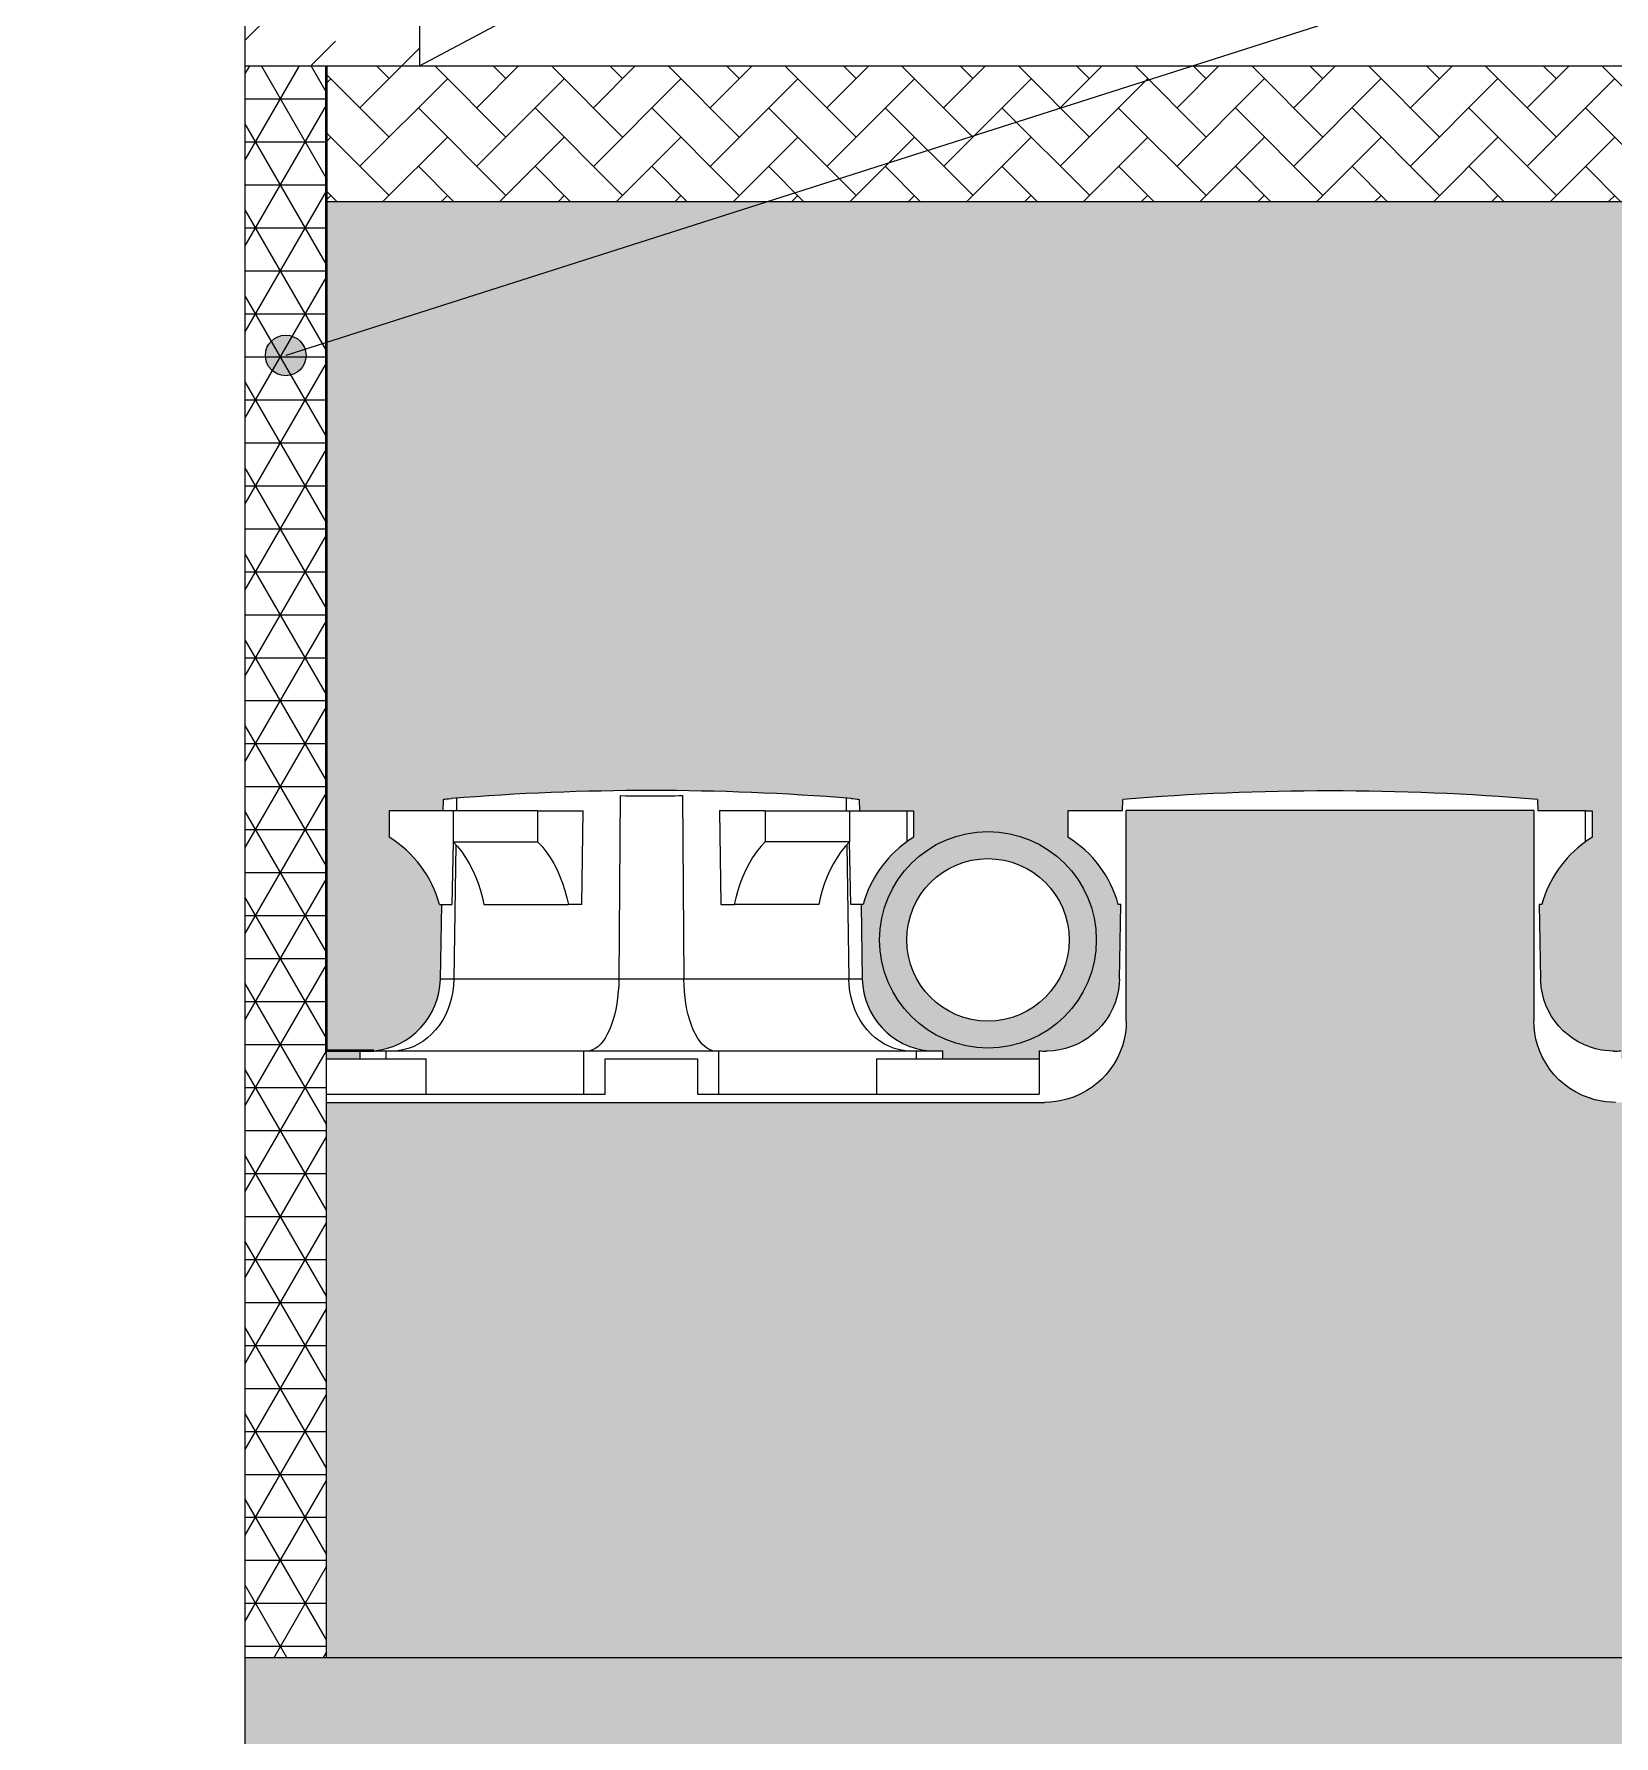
# Model space of a CAD drawing. Header units: millimetres. Extents: x 441156 to 441876, y 4514765 to 4515211.
# Drawn here: x 441490.403 to 441491.393, y 4515040.401 to 4515041.468 of the extents above; entities that cross this region are included whole.
import ezdxf

# ---------------------------------------------------------------- set-up
doc = ezdxf.new("R2010")
doc.units = ezdxf.units.MM
for name, color, linetype in [('Cassette', 7, 'Continuous'), ('Cornice', 7, 'Continuous'), ('Cornice_Testi', 7, 'Continuous')]:
    doc.layers.add(name, color=color, linetype=linetype)
doc.layers.add('Cornice_Tratteggi', color=7, linetype='Continuous', lineweight=5)

msp = doc.modelspace()

# ---------------------------------------------------------------- hatches: boundary and pattern name
at = {"layer": 'Cornice_Testi', "linetype": 'Continuous', "lineweight": 5}
h = msp.add_hatch(color=254, dxfattribs=at)
edge = h.paths.add_edge_path()
edge.add_arc((441490.5609679, 4515041.26620977), 0.01272062, 0, 360)
at = {"layer": 'Cornice_Tratteggi'}
h = msp.add_hatch(dxfattribs=at)
h.set_pattern_fill('ANSI33', color=254, scale=0.012721)
h.set_pattern_definition([(45, (441480.81073, 4515046.24649), (-0.0571172, 0.0571172), []), (45, (441480.86785, 4515046.24649), (-0.0571172, 0.0571172), [0.04038797, -0.020194])])
h.paths.add_polyline_path([(441490.64487934, 4515042.19719025, 0.3351749916), (441490.5356159, 4515042.29555602), (441490.5356159, 4515041.44751458), (441490.64487934, 4515041.44751458)])
h = msp.add_hatch(dxfattribs=at)
h.set_pattern_fill('NET3', color=254, scale=0.00848, style=0)
h.set_pattern_definition([(0, (441480.81073, 4515046.246494), (0, 0.026925316), []), (60, (441480.81073, 4515046.246494), (-0.02331801, 0.01346266), []), (120, (441480.81073, 4515046.246494), (-0.02331801, -0.01346266), [])])
h.paths.add_polyline_path([(441490.58649839, 4515041.44751458), (441490.5356159, 4515041.44751458), (441490.5356159, 4515040.450583), (441490.58649839, 4515040.450583)])
h = msp.add_hatch(dxfattribs=at)
h.set_pattern_fill('AR-HBONE', color=254, scale=0.000254412)
h.set_pattern_definition([(45, (441480.81073, 4515046.246494), (4e-18, 0.03655502), [0.0775449, -0.0258483]), (135, (441480.829009, 4515046.26477), (4e-18, 0.03655502), [0.0775449, -0.0258483])])
h.paths.add_polyline_path([(441493.59674531, 4515041.44751458), (441490.58649839, 4515041.44751458), (441490.58649839, 4515041.36271044), (441493.5929639, 4515041.36271044, 0.0108816539)])
h = msp.add_hatch(dxfattribs=at)
h.set_pattern_fill('AR-CONC', color=254, scale=0.000424021)
h.set_pattern_definition([(50, (441480.81073, 4515046.246494), (0.07725007, -0.0067585), [0.0080776, -0.08885354]), (355, (441480.81073, 4515046.24649), (-0.01494394, 0.08101206), [0.00646208, -0.0710831]), (100.45144, (441480.81717, 4515046.24593), (0.06230613, 0.07425356), [0.0068649, -0.07551395]), (46.1842, (441480.81073, 4515046.26803), (0.1149431, -0.0178268), [0.0121164, -0.1332803]), (96.6356, (441480.82031, 4515046.26655), (0.1006643, 0.1049138), [0.0102974, -0.113271]), (351.1842, (441480.81073, 4515046.26803), (0.1006643, 0.1049138), [0.0096931, -0.1066241]), (21, (441480.8215, 4515046.26265), (0.06428764, -0.04336256), [0.0080776, -0.08885354]), (326, (441480.8215, 4515046.26265), (0.02620534, 0.0780995), [0.00646208, -0.07108283]), (71.45144, (441480.82686, 4515046.259035), (0.090493, 0.03473695), [0.0068649, -0.07551382]), (37.5, (441480.81073, 4515046.246494), (0.00130963, 0.03585309), [0, -0.07022122, 0, -0.07215985, 0, -0.07135209]), (7.5, (441480.81073, 4515046.246494), (0.02833292, 0.04247864), [0, -0.04114188, 0, -0.0686057, 0, -0.02719457]), (327.5, (441480.786714, 4515046.246494), (0.05749322, -0.002429106), [0, -0.02692532, 0, -0.08400699, 0, -0.11147081]), (317.5, (441480.775944, 4515046.246494), (0.06280984, 0.01078136), [0, -0.03500291, 0, -0.05578925, 0, -0.07916043])])
h.paths.add_polyline_path([(441493.5929639, 4515041.36271044), (441490.58649839, 4515041.36271044), (441490.58649839, 4515040.82548919), (441490.60770579, 4515040.82548919), (441490.60770579, 4515040.83059092), (441490.61620867, 4515040.83059092, 0.3822990206), (441490.65786576, 4515040.87550785), (441490.6586812, 4515040.92222471), (441490.65732283, 4515040.92222471, 0.1908905915), (441490.62580556, 4515040.96436092), (441490.625806, 4515040.98089559), (441490.65970529, 4515040.9808947), (441490.65982999, 4515040.98803848), (441490.6598314, 4515040.98811933), (441490.66240797, 4515040.98841111, -0.0411189367), (441490.91804417, 4515040.98837507), (441490.92018353, 4515040.98810421), (441490.92030937, 4515040.9808947), (441490.94995722, 4515040.98089548), (441490.95420867, 4515040.98089559), (441490.9542091, 4515040.96436092, 0.0178793578), (441490.94995773, 4515040.96153222, 0.1724227793), (441490.92269182, 4515040.92222471), (441490.92133346, 4515040.92222471), (441490.92214891, 4515040.87550785, 0.3822990206), (441490.963806, 4515040.83059092), (441490.97230887, 4515040.83059092), (441490.97230887, 4515040.82548919), (441491.03298599, 4515040.82548919), (441491.03298599, 4515040.83059092, 0.0274037388), (441491.03802477, 4515040.83040031), (441491.04194575, 4515040.8306344), (441491.04575029, 4515040.83118618), (441491.04946999, 4515040.83204614), (441491.05323366, 4515040.83325814), (441491.05685349, 4515040.83477594), (441491.06025879, 4515040.83655441), (441491.06348242, 4515040.83859516), (441491.06663356, 4515040.84098414), (441491.06954767, 4515040.84361424), (441491.07217268, 4515040.84641944), (441491.07453899, 4515040.8494123), (441491.07590031, 4515040.85139633), (441491.07715264, 4515040.8534432), (441491.07828751, 4515040.85553531), (441491.0793098, 4515040.85767761), (441491.08075276, 4515040.86132675), (441491.08187112, 4515040.8650583), (441491.08265454, 4515040.86878972), (441491.08312225, 4515040.87254721), (441491.08327033, 4515040.87550785), (441491.0840897, 4515040.92222471), (441491.08246653, 4515040.92222471, 0.1908905915), (441491.05094926, 4515040.96436092), (441491.05094969, 4515040.98089559), (441491.0851189, 4515040.9808947), (441491.08524309, 4515040.9879735, -0.0418001758), (441491.34505897, 4515040.9879735), (441491.34518316, 4515040.9808947), (441491.37510092, 4515040.98089548), (441491.37935237, 4515040.98089559), (441491.3793528, 4515040.96436092, 0.0178793578), (441491.37510142, 4515040.96153222, 0.1724227793), (441491.34783552, 4515040.92222471), (441491.34621236, 4515040.92222471), (441491.34703173, 4515040.87550785), (441491.34707289, 4515040.87421103), (441491.3474239, 4515040.87028182), (441491.34810601, 4515040.86642592), (441491.34909027, 4515040.86272274), (441491.35037067, 4515040.85913946), (441491.35201203, 4515040.85554025), (441491.35394182, 4515040.85212048), (441491.35610627, 4515040.84894536), (441491.35851061, 4515040.84598196), (441491.36125368, 4515040.84313078), (441491.36420873, 4515040.84054365), (441491.36730391, 4515040.83826427), (441491.3705551, 4515040.83626366), (441491.37408736, 4515040.83448144), (441491.37773217, 4515040.83301826), (441491.38140733, 4515040.83189177), (441491.38513744, 4515040.83108003), (441491.38754463, 4515040.830725), (441491.38995923, 4515040.83049814, 0.0400175998), (441491.39731607, 4515040.83059092), (441491.39731607, 4515040.82548919), (441491.45799319, 4515040.82548919), (441491.45799319, 4515040.83059092), (441491.46649606, 4515040.83059092, 0.3822990206), (441491.50815315, 4515040.87550785), (441491.5089686, 4515040.92222471), (441491.50761023, 4515040.92222471, 0.1908905915), (441491.47609296, 4515040.96436092), (441491.47609339, 4515040.98089559), (441491.50999269, 4515040.9808947), (441491.51011738, 4515040.98803848), (441491.51011879, 4515040.98811933), (441491.51269537, 4515040.98841111, -0.0411189367), (441491.76833157, 4515040.98837507), (441491.77047093, 4515040.98810421), (441491.77059677, 4515040.9808947), (441491.80024461, 4515040.98089548), (441491.80449606, 4515040.98089559), (441491.8044965, 4515040.96436092, 0.0178793412), (441491.80024513, 4515040.96153223, 0.1724227965), (441491.77297922, 4515040.92222471), (441491.77162086, 4515040.92222471), (441491.7724363, 4515040.87550785, 0.3822990206), (441491.81409339, 4515040.83059092), (441491.82259627, 4515040.83059092), (441491.82259627, 4515040.82548919), (441491.88327338, 4515040.82548919), (441491.88327338, 4515040.83059092, 0.0274037388), (441491.88831216, 4515040.83040031), (441491.89223315, 4515040.8306344), (441491.89603769, 4515040.83118618), (441491.89975739, 4515040.83204614), (441491.90352105, 4515040.83325814), (441491.90714089, 4515040.83477594), (441491.91054619, 4515040.83655441), (441491.91376982, 4515040.83859516), (441491.91692096, 4515040.84098414), (441491.91983507, 4515040.84361424), (441491.92246008, 4515040.84641944), (441491.92482638, 4515040.8494123), (441491.9261877, 4515040.85139633), (441491.92744004, 4515040.8534432), (441491.92857491, 4515040.85553531), (441491.9295972, 4515040.85767761), (441491.93104015, 4515040.86132675), (441491.93215851, 4515040.8650583), (441491.93294194, 4515040.86878972), (441491.93340965, 4515040.87254721), (441491.93355773, 4515040.87550785), (441491.9343771, 4515040.92222471), (441491.93275393, 4515040.92222471, 0.1908905915), (441491.90123666, 4515040.96436092), (441491.90123709, 4515040.98089559), (441491.93540629, 4515040.9808947), (441491.93553048, 4515040.9879735, -0.0418001758), (441492.19534637, 4515040.9879735), (441492.19547056, 4515040.9808947), (441492.22538831, 4515040.98089548), (441492.22963976, 4515040.98089559), (441492.22964019, 4515040.96436092, 0.0178793578), (441492.22538882, 4515040.96153222, 0.1724227793), (441492.19812291, 4515040.92222471), (441492.19649975, 4515040.92222471), (441492.19731912, 4515040.87550785), (441492.19736029, 4515040.87421103), (441492.1977113, 4515040.87028182), (441492.1983934, 4515040.86642592), (441492.19937766, 4515040.86272274), (441492.20065807, 4515040.85913946), (441492.20229943, 4515040.85554025), (441492.20422922, 4515040.85212048), (441492.20639367, 4515040.84894536), (441492.208798, 4515040.84598196), (441492.21154107, 4515040.84313078), (441492.21449613, 4515040.84054365), (441492.21759131, 4515040.83826427), (441492.2208425, 4515040.83626366), (441492.22437475, 4515040.83448144), (441492.22801956, 4515040.83301826), (441492.23169472, 4515040.83189177), (441492.23542484, 4515040.83108003), (441492.23783202, 4515040.830725), (441492.24024662, 4515040.83049814, 0.0400175998), (441492.24760347, 4515040.83059092), (441492.24760347, 4515040.82548919), (441492.30828059, 4515040.82548919), (441492.30828059, 4515040.83059092), (441492.31678346, 4515040.83059092, 0.3822990206), (441492.35844055, 4515040.87550785), (441492.35925599, 4515040.92222471), (441492.35789762, 4515040.92222471, 0.1908905915), (441492.32638036, 4515040.96436092), (441492.32638079, 4515040.98089559), (441492.36028008, 4515040.9808947), (441492.36040478, 4515040.98803848), (441492.36040619, 4515040.98811933), (441492.36298277, 4515040.98841111, -0.0411189367), (441492.61861897, 4515040.98837507), (441492.62075832, 4515040.98810421), (441492.62088417, 4515040.9808947), (441492.65053201, 4515040.98089548), (441492.65478346, 4515040.98089559), (441492.65478389, 4515040.96436092, 0.0178793412), (441492.65053252, 4515040.96153223, 0.1724227965), (441492.62326661, 4515040.92222471), (441492.62190825, 4515040.92222471), (441492.6227237, 4515040.87550785, 0.3822990206), (441492.66438079, 4515040.83059092), (441492.67288366, 4515040.83059092), (441492.67288366, 4515040.82548919), (441492.73356078, 4515040.82548919), (441492.73356078, 4515040.83059092, 0.0274037388), (441492.73859956, 4515040.83040031), (441492.74252054, 4515040.8306344), (441492.74632508, 4515040.83118618), (441492.75004479, 4515040.83204614), (441492.75380845, 4515040.83325814), (441492.75742829, 4515040.83477594), (441492.76083358, 4515040.83655441), (441492.76405721, 4515040.83859516), (441492.76720836, 4515040.84098414), (441492.77012246, 4515040.84361424), (441492.77274747, 4515040.84641944), (441492.77511378, 4515040.8494123), (441492.7764751, 4515040.85139633), (441492.77772743, 4515040.8534432), (441492.7788623, 4515040.85553531), (441492.7798846, 4515040.85767761), (441492.78132755, 4515040.86132675), (441492.78244591, 4515040.8650583), (441492.78322933, 4515040.86878972), (441492.78369705, 4515040.87254721), (441492.78384512, 4515040.87550785), (441492.7846645, 4515040.92222471), (441492.78304132, 4515040.92222471, 0.1908905915), (441492.75152405, 4515040.96436092), (441492.75152449, 4515040.98089559), (441492.78569369, 4515040.9808947), (441492.78581788, 4515040.9879735, -0.0418001758), (441493.04563377, 4515040.9879735), (441493.04575796, 4515040.9808947), (441493.07567571, 4515040.98089548), (441493.07992716, 4515040.98089559), (441493.07992759, 4515040.96436092, 0.0178793578), (441493.07567622, 4515040.96153222, 0.1724227793), (441493.04841031, 4515040.92222471), (441493.04678715, 4515040.92222471), (441493.04760652, 4515040.87550785), (441493.04764769, 4515040.87421103), (441493.04799869, 4515040.87028182), (441493.0486808, 4515040.86642592), (441493.04966506, 4515040.86272274), (441493.05094547, 4515040.85913946), (441493.05258682, 4515040.85554025), (441493.05451662, 4515040.85212048), (441493.05668106, 4515040.84894536), (441493.0590854, 4515040.84598196), (441493.06182847, 4515040.84313078), (441493.06478353, 4515040.84054365), (441493.0678787, 4515040.83826427), (441493.07112989, 4515040.83626366), (441493.07466215, 4515040.83448144), (441493.07830696, 4515040.83301826), (441493.08198212, 4515040.83189177), (441493.08571223, 4515040.83108003), (441493.08811942, 4515040.830725), (441493.09053402, 4515040.83049814, 0.0400175998), (441493.09789087, 4515040.83059092), (441493.09789087, 4515040.82548919), (441493.15856798, 4515040.82548919), (441493.15856798, 4515040.83059092), (441493.16707086, 4515040.83059092, 0.3822990206), (441493.20872794, 4515040.87550785), (441493.20954339, 4515040.92222471), (441493.20818502, 4515040.92222471, 0.1908905915), (441493.17666775, 4515040.96436092), (441493.17666818, 4515040.98089559), (441493.21056748, 4515040.9808947), (441493.21069217, 4515040.98803848), (441493.21069359, 4515040.98811933), (441493.21327016, 4515040.98841111, -0.0411189367), (441493.46890636, 4515040.98837507), (441493.47104572, 4515040.98810421), (441493.47117156, 4515040.9808947), (441493.50081941, 4515040.98089548), (441493.50507086, 4515040.98089559), (441493.50507129, 4515040.96436092, 0.0178793412), (441493.50081992, 4515040.96153223, 0.1724227965), (441493.47355401, 4515040.92222471), (441493.47219565, 4515040.92222471), (441493.4730111, 4515040.87550785, 0.1941746457), (441493.48642672, 4515040.84386776, 0.0682046844)])
h.paths.add_polyline_path([(441492.76926275, 4515040.90007928, -1), (441492.63357612, 4515040.90007928, -1)], flags=16)
h.paths.add_polyline_path([(441492.75230192, 4515040.90007928, -1), (441492.65053694, 4515040.90007928, -1)], flags=0)
h.paths.add_polyline_path([(441491.91897535, 4515040.90007928, -1), (441491.78328872, 4515040.90007928, -1)], flags=16)
h.paths.add_polyline_path([(441491.90201452, 4515040.90007928, -1), (441491.80024955, 4515040.90007928, -1)], flags=0)
h.paths.add_polyline_path([(441491.06868795, 4515040.90007928, -1), (441490.93300132, 4515040.90007928, -1)], flags=16)
h.paths.add_polyline_path([(441491.05172713, 4515040.90007928, -1), (441490.94996215, 4515040.90007928, -1)], flags=0)
h = msp.add_hatch(dxfattribs=at)
h.set_pattern_fill('GHIAIA2', color=254, scale=0.2, pattern_type=2)
h.set_pattern_definition([(0, (439121.96322, 4515107.92499), (0.2, 0.2), [0.06, -0.07, 0.01, -0.06]), (0, (439122.04322, 4515107.96499), (0.2, 0.2), [0.01, -0.05, 0.04, -0.1]), (0, (439122.07322, 4515107.97499), (0.2, 0.2), [0.01, -0.19]), (0, (439121.98322, 4515107.98499), (0.2, 0.2), [0.04, -0.16]), (0, (439121.96322, 4515108.00499), (0.2, 0.2), [0.02, -0.18]), (0, (439122.10322, 4515108.02499), (0.2, 0.2), [0.02, -0.01, 0.01, -0.16]), (0, (439122.02322, 4515108.03499), (0.2, 0.2), [0.03, -0.17]), (0, (439121.97322, 4515108.05499), (0.2, 0.2), [0.02, -0.18]), (0, (439122.05322, 4515108.07499), (0.2, 0.2), [0.01, -0.06, 0.03, -0.1]), (0, (439122.01322, 4515108.08499), (0.2, 0.2), [0.02, -0.18]), (0, (439122.08322, 4515108.09499), (0.2, 0.2), [0.02, -0.18]), (0, (439122.04322, 4515108.10499), (0.2, 0.2), [0.02, -0.18]), (0, (439122.12322, 4515108.11499), (0.2, 0.2), [0.02, -0.18]), (90, (439121.95322, 4515107.92499), (-0.2, 0.2), [0.04, -0.01, 0.02, -0.08, 0.04, -0.01]), (90, (439121.96322, 4515108.05499), (-0.2, 0.2), [0.01, -0.19]), (90, (439121.99322, 4515107.99499), (-0.2, 0.2), [0.02, -0.04, 0.01, -0.13]), (90, (439122.00322, 4515108.02499), (-0.2, 0.2), [0.02, -0.04, 0.03, -0.11]), (90, (439122.03322, 4515107.97499), (-0.2, 0.2), [0.01, -0.1, 0.02, -0.01, 0.02, -0.04]), (90, (439122.04322, 4515107.95499), (-0.2, 0.2), [0.01, -0.19]), (90, (439122.06322, 4515108.01499), (-0.2, 0.2), [0.01, -0.01, 0.03, -0.15]), (90, (439122.07322, 4515107.98499), (-0.2, 0.2), [0.02, -0.08, 0.01, -0.01, 0.01, -0.07]), (90, (439122.09322, 4515107.93499), (-0.2, 0.2), [0.03, -0.17]), (90, (439122.11322, 4515108.08499), (-0.2, 0.2), [0.01, -0.01, 0.01, -0.17]), (90, (439122.12322, 4515108.03499), (-0.2, 0.2), [0.03, -0.17]), (90, (439122.14822, 4515108.01999), (-0.2, 0.2), [0.01, -0.19]), (45, (439122.02322, 4515107.92499), (2e-17, 0.2), [0.014142, -0.268700712]), (45, (439122.00322, 4515108.11499), (2e-17, 0.2), [0.014142, -0.042426, 0.042426, -0.1838487125]), (45, (439122.02322, 4515108.08499), (2e-17, 0.2), [0.028284, -0.07071068, 0.014142, -0.1697060325]), (45, (439122.06322, 4515108.07499), (2e-17, 0.2), [0.028284, -0.098995, 0.014142, -0.1414217125]), (45, (439121.98322, 4515107.98499), (2e-17, 0.2), [0.014142, -0.268700712]), (45, (439122.03322, 4515107.98499), (2e-17, 0.2), [0.0424264, -0.240416312]), (45, (439122.07322, 4515108.00499), (2e-17, 0.2), [0.014142, -0.0848528, 0.014142, -0.1697059125]), (45, (439122.10322, 4515108.02499), (2e-17, 0.2), [0.028284, -0.254558712]), (45, (439122.14322, 4515108.02499), (2e-17, 0.2), [0.028284, -0.254558712]), (45, (439122.14322, 4515107.96499), (2e-17, 0.2), [0.014142, -0.268700712]), (45, (439122.12322, 4515108.06499), (2e-17, 0.2), [0.014142, -0.268700712]), (45, (439122.10322, 4515108.09499), (2e-17, 0.2), [0.014142, -0.268700712]), (45, (439122.14322, 4515108.11499), (2e-17, 0.2), [0.014142, -0.268700712]), (45, (439121.95322, 4515108.11499), (2e-17, 0.2), [0.014142, -0.268700712]), (45, (439122.05322, 4515108.03499), (2e-17, 0.2), [0.014142, -0.268700712]), (45, (439122.07322, 4515108.11499), (2e-17, 0.2), [0.014142, -0.098995, 0.014142, -0.1555637125]), (45, (439121.98322, 4515108.00499), (2e-17, 0.2), [0.028284, -0.254558712]), (45, (439121.98322, 4515108.05499), (2e-17, 0.2), [0.042426, -0.240416712]), (135, (439121.96322, 4515108.00499), (-0.2, 2e-17), [0.021214, -0.261628712]), (135, (439122.07322, 4515107.99499), (-0.2, 2e-17), [0.014142, -0.268700712]), (135, (439122.13322, 4515108.02499), (-0.2, 2e-17), [0.014142, -0.268700712]), (135, (439122.06322, 4515108.06499), (-0.2, 2e-17), [0.014142, -0.268700712]), (135, (439122.07322, 4515108.09499), (-0.2, 2e-17), [0.014142, -0.268700712]), (135, (439122.04322, 4515108.10499), (-0.2, 2e-17), [0.014142, -0.268700712]), (135, (439122.08322, 4515108.09499), (-0.2, 2e-17), [0.014142, -0.268700712]), (135, (439121.96322, 4515107.97499), (-0.2, 2e-17), [0.014142, -0.268700712]), (135, (439122.00322, 4515108.04499), (-0.2, 2e-17), [0.014142, -0.268700712]), (135, (439122.00322, 4515107.98499), (-0.2, 2e-17), [0.028284, -0.254558712]), (135, (439122.04322, 4515107.96499), (-0.2, 2e-17), [0.028284, -0.254558712]), (135, (439122.12322, 4515108.07499), (-0.2, 2e-17), [0.028284, -0.254558712]), (135, (439122.06322, 4515108.02499), (-0.2, 2e-17), [0.014142, -0.268700712]), (135, (439122.09322, 4515107.96499), (-0.2, 2e-17), [0.028284, -0.1697056, 0.014142, -0.0707111125]), (135, (439121.97322, 4515108.05499), (-0.1999999006, 9.94e-08), [0.028284, -0.05656854, 0.028284, -0.1697061725]), (135, (439121.95322, 4515107.94499), (-0.2, 2e-17), [0.02828, -0.07072, 0.02828, -0.07072, 0.01414, -0.0707027125]), (26.565051, (439122.02322, 4515107.98499), (0.2, 1e-11), [0.04472, -0.02236, 0.02236, -0.357773595]), (26.565051, (439122.05322, 4515108.10499), (0.2, 1e-11), [0.04472, -0.402493595]), (26.565051, (439122.05322, 4515107.96499), (0.2, 1e-11), [0.02236, -0.424853595]), (26.565051, (439121.96322, 4515107.97499), (0.2, 1e-11), [0.02236, -0.424853595]), (26.565051, (439122.00322, 4515108.02499), (0.2, 1e-11), [0.02236, -0.424853595]), (26.565051, (439121.96322, 4515108.04499), (0.2, 1e-11), [0.02236, -0.424853595]), (63.434949, (439121.99322, 4515108.06499), (1e-11, 0.2), [0.02236, -0.424853595]), (63.434949, (439122.06322, 4515108.06499), (1e-11, 0.2), [0.02236, -0.424853595]), (63.434949, (439122.08322, 4515107.92499), (1e-11, 0.2), [0.02236, -0.424853595]), (63.434949, (439121.95322, 4515108.03499), (1e-11, 0.2), [0.02236, -0.424853595]), (63.434949, (439122.03322, 4515107.93499), (1e-11, 0.2), [0.02236, -0.15652, 0.02236, -0.245973595]), (116.565051, (439122.00322, 4515108.10499), (-1e-11, 0.2), [0.02236, -0.424853595]), (116.565051, (439122.12322, 4515108.06499), (-1e-11, 0.2), [0.02236, -0.424853595]), (116.565051, (439122.03322, 4515108.10499), (-1e-11, 0.2), [0.02236, -0.424853595]), (116.565051, (439121.95322, 4515107.99499), (-1e-11, 0.2), [0.02236, -0.424853595]), (153.434949, (439122.10322, 4515107.96499), (-0.2, 1e-11), [0.02236, -0.424853595]), (153.434949, (439122.14322, 4515108.01499), (-0.2, 1e-11), [0.02236, -0.424853595]), (153.434949, (439122.02322, 4515108.03499), (-0.2, 1e-11), [0.02236, -0.424853595]), (153.434949, (439122.05322, 4515108.07499), (-0.2, 1e-11), [0.02236, -0.424853595]), (153.434949, (439122.12322, 4515108.11499), (-0.2, 1e-11), [0.02236, -0.424853595]), (153.434949, (439121.98322, 4515107.92499), (-0.2, 1e-11), [0.03354, -0.413673595])])
h.paths.add_polyline_path([(441493.46972564, 4515040.79828), (441493.43600921, 4515040.79828), (441493.42314945, 4515040.79892258), (441493.4104076, 4515040.80066516), (441493.39749899, 4515040.80348521), (441493.3848405, 4515040.80727645), (441493.37480361, 4515040.8110386), (441493.3649882, 4515040.81545138), (441493.35962703, 4515040.81801449), (441493.35414253, 4515040.82030014), (441493.34848477, 4515040.82203973), (441493.34597324, 4515040.82254708), (441493.34342777, 4515040.82286641), (441493.34086952, 4515040.82297737), (441493.33802748, 4515040.82283562), (441493.33519918, 4515040.82243485), (441493.33240069, 4515040.82181173), (441493.32964807, 4515040.82100298), (441493.32695741, 4515040.82004527), (441493.32180381, 4515040.81786352), (441493.31193887, 4515040.81315428), (441493.29935015, 4515040.80813106), (441493.29931857, 4515040.80811703), (441493.29936737, 4515040.80813651), (441493.28711534, 4515040.80425776), (441493.27438454, 4515040.80123652), (441493.26144349, 4515040.79922081), (441493.25337272, 4515040.79852198), (441493.24524995, 4515040.79828), (441493.08895272, 4515040.79828), (441493.07930109, 4515040.80046033), (441493.0713408, 4515040.8036793), (441493.06400049, 4515040.80819896), (441493.05747762, 4515040.81393877), (441493.05204896, 4515040.82063319), (441493.04779985, 4515040.82820703), (441493.04437554, 4515040.83779998), (441493.04335882, 4515040.8467718), (441493.04335882, 4515040.98109179), (441492.78809283, 4515040.98109179), (441492.78809283, 4515040.84475789), (441492.78635845, 4515040.83564755), (441492.7833712, 4515040.82759997), (441492.77919267, 4515040.82034667), (441492.7729127, 4515040.8126397), (441492.7650683, 4515040.8065645), (441492.75772706, 4515040.80254921), (441492.74798788, 4515040.79918113), (441492.73927294, 4515040.79828), (441492.58572181, 4515040.79828), (441492.57286205, 4515040.79892258), (441492.56012021, 4515040.80066516), (441492.54721159, 4515040.80348521), (441492.5345531, 4515040.80727645), (441492.52451622, 4515040.8110386), (441492.5147008, 4515040.81545138), (441492.50933963, 4515040.81801449), (441492.50385513, 4515040.82030014), (441492.49819738, 4515040.82203973), (441492.49568584, 4515040.82254708), (441492.49314037, 4515040.82286641), (441492.49058212, 4515040.82297737), (441492.48774009, 4515040.82283562), (441492.48491179, 4515040.82243485), (441492.48211329, 4515040.82181173), (441492.47936068, 4515040.82100298), (441492.47667002, 4515040.82004527), (441492.47151642, 4515040.81786352), (441492.46165147, 4515040.81315428), (441492.44906276, 4515040.80813106), (441492.44903118, 4515040.80811703), (441492.44907997, 4515040.80813651), (441492.43682795, 4515040.80425776), (441492.42409715, 4515040.80123652), (441492.41115609, 4515040.79922081), (441492.40308532, 4515040.79852198), (441492.39496255, 4515040.79828), (441492.23866532, 4515040.79828), (441492.22901369, 4515040.80046033), (441492.2210534, 4515040.8036793), (441492.21371309, 4515040.80819896), (441492.20719022, 4515040.81393877), (441492.20176156, 4515040.82063319), (441492.19751245, 4515040.82820703), (441492.19408814, 4515040.83779998), (441492.19307142, 4515040.8467718), (441492.19307142, 4515040.98109179), (441491.93780543, 4515040.98109179), (441491.93780543, 4515040.84475789), (441491.93607105, 4515040.83564755), (441491.93308381, 4515040.82759997), (441491.92890528, 4515040.82034667), (441491.9226253, 4515040.8126397), (441491.9147809, 4515040.8065645), (441491.90743966, 4515040.80254921), (441491.89770048, 4515040.79918113), (441491.88898555, 4515040.79828), (441491.73543442, 4515040.79828), (441491.72257466, 4515040.79892258), (441491.70983281, 4515040.80066516), (441491.6969242, 4515040.80348521), (441491.6842657, 4515040.80727645), (441491.67422882, 4515040.8110386), (441491.6644134, 4515040.81545138), (441491.65905224, 4515040.81801449), (441491.65356773, 4515040.82030014), (441491.64790998, 4515040.82203973), (441491.64539845, 4515040.82254708), (441491.64285298, 4515040.82286641), (441491.64029473, 4515040.82297737), (441491.63745269, 4515040.82283562), (441491.63462439, 4515040.82243485), (441491.6318259, 4515040.82181173), (441491.62907328, 4515040.82100298), (441491.62638262, 4515040.82004527), (441491.62122902, 4515040.81786352), (441491.61136407, 4515040.81315428), (441491.59877536, 4515040.80813106), (441491.59874378, 4515040.80811703), (441491.59879257, 4515040.80813651), (441491.58654055, 4515040.80425776), (441491.57380975, 4515040.80123652), (441491.5608687, 4515040.79922081), (441491.55279792, 4515040.79852198), (441491.54467516, 4515040.79828), (441491.38837792, 4515040.79828), (441491.37872629, 4515040.80046033), (441491.37076601, 4515040.8036793), (441491.3634257, 4515040.80819896), (441491.35690283, 4515040.81393877), (441491.35147417, 4515040.82063319), (441491.34722506, 4515040.82820703), (441491.34380075, 4515040.83779998), (441491.34278402, 4515040.8467718), (441491.34278402, 4515040.98109179), (441491.08751804, 4515040.98109179), (441491.08751804, 4515040.84475789), (441491.08578365, 4515040.83564755), (441491.08279641, 4515040.82759997), (441491.07861788, 4515040.82034667), (441491.0723379, 4515040.8126397), (441491.0644935, 4515040.8065645), (441491.05715227, 4515040.80254921), (441491.04741309, 4515040.79918113), (441491.03869815, 4515040.79828), (441490.58649839, 4515040.79828), (441490.58649839, 4515040.450583), (441493.29597747, 4515040.450583, 0.0499439483)])
h = msp.add_hatch(color=254, dxfattribs=at)
h.dxf.hatch_style = 1
h.paths.add_polyline_path([(441490.93300132, 4515040.90007928, 1), (441491.06868795, 4515040.90007928, 1)])
h.paths.add_polyline_path([(441491.05172713, 4515040.90007928, -1), (441490.94996215, 4515040.90007928, -1)], flags=16)
h = msp.add_hatch(dxfattribs=at)
h.set_pattern_fill('AR-SAND', color=254, scale=0.000678433, style=0)
h.set_pattern_definition([(37.5, (441480.81073, 4515046.246494), (-0.001085514, 0.033203417), [0, -0.026192947, 0, -0.029294744, 0, -0.02800233]), (7.5, (441480.81073, 4515046.246494), (0.03049715, 0.04863179), [0, -0.014130406, 0, -0.023608117, 0, -0.009046906]), (327.5, (441480.789536, 4515046.246494), (0.053663545, 9.7503e-05), [0, -0.0086161, 0, -0.031017964, 0, -0.040495675]), (317.5, (441480.789536, 4515046.246494), (0.0518022, 0.01512426), [0, -0.00430805, 0, -0.020334, 0, -0.023263473])])
h.paths.add_polyline_path([(441493.29597747, 4515040.450583), (441490.5356159, 4515040.450583), (441490.5356159, 4515040.19617057), (441493.10460299, 4515040.19617057, 0.0408725399)])
h.paths.add_polyline_path([(441491.86053257, 4515040.27432574, -1), (441491.98773878, 4515040.27432574, -1)], flags=16)
h.paths.add_polyline_path([(441491.41957646, 4515040.27248555, -1), (441491.54678268, 4515040.27248555, -1)], flags=16)

# ---------------------------------------------------------------- linework, layer by layer
at = {"layer": 'Cassette', "color": 5}
msp.add_polyline3d([(441495.9209497, 4515042.22124298, 0), (441493.5523122, 4515042.22124298, 0), (441490.5609679, 4515041.26620977, 0)], dxfattribs=at)
at = {"layer": 'Cornice', "color": 254}
for p, q in [((441490.5356159, 4515039.88891901), (441490.5356159, 4515043.09503679)), ((441490.64487934, 4515041.44751458), (441493.12014235, 4515042.77008867)), ((441490.5356159, 4515041.44751458), (441493.59674531, 4515041.44751458)), ((441490.58649839, 4515040.450583), (441490.58649839, 4515041.44751458)), ((441490.58649839, 4515041.36271044), (441493.5929639, 4515041.36271044)), ((441490.5356159, 4515040.450583), (441493.29597747, 4515040.450583))]:
    msp.add_line(p, q, dxfattribs=at)
at = {"layer": 'Cornice', "color": 254, "linetype": 'Continuous', "lineweight": 5}
msp.add_line((441490.64487934, 4515042.19719025), (441490.64487934, 4515041.44751458), dxfattribs=at)
at = {"layer": 'Cornice', "color": 254, "linetype": 'Continuous'}
for p, q in [((441490.65970529, 4515040.9808947), (441490.65982999, 4515040.98803848)), ((441490.65982996, 4515040.98803716), (441490.65983278, 4515040.98804497)), ((441490.65982999, 4515040.98803848), (441490.65983001, 4515040.98803988)), ((441490.65983278, 4515040.98804497), (441490.660069, 4515040.98812119)), ((441490.660069, 4515040.98812119), (441490.66069513, 4515040.98821714)), ((441490.66069513, 4515040.98821714), (441490.66166424, 4515040.98832689)), ((441490.66166424, 4515040.98832689), (441490.66299524, 4515040.98845361)), ((441490.66299524, 4515040.98845361), (441490.66471352, 4515040.98859898)), ((441490.66471352, 4515040.98859898), (441490.66471708, 4515040.98859927)), ((441490.66804418, 4515040.9888522), (441490.66792668, 4515040.9808952)), ((441490.77051745, 4515040.99045576), (441490.76964328, 4515040.87550785)), ((441490.77051745, 4515040.99045576), (441490.77392365, 4515040.99040105)), ((441490.77392365, 4515040.99040105), (441490.77744075, 4515040.99035696)), ((441490.77744075, 4515040.99035696), (441490.7811506, 4515040.99032306)), ((441490.7811506, 4515040.99032306), (441490.78492512, 4515040.99030098)), ((441490.78492512, 4515040.99030098), (441490.78862898, 4515040.99029105)), ((441490.78862898, 4515040.99029105), (441490.79234234, 4515040.99029251)), ((441490.79234234, 4515040.99029251), (441490.79614655, 4515040.99030594)), ((441490.79614655, 4515040.99030594), (441490.79990592, 4515040.99033132)), ((441490.79990592, 4515040.99033132), (441490.80235584, 4515040.99035462)), ((441490.80235584, 4515040.99035462), (441490.80476622, 4515040.99038301)), ((441490.80476622, 4515040.99038301), (441490.8071599, 4515040.99041688)), ((441490.8071599, 4515040.99041688), (441490.80949722, 4515040.99045576)), ((441490.80949722, 4515040.99045576), (441490.81037138, 4515040.87550785)), ((441490.91197048, 4515040.9888522), (441490.91208799, 4515040.9808952)), ((441490.91524829, 4515040.98860324), (441490.91604903, 4515040.98853747)), ((441490.91604903, 4515040.98853747), (441490.91762139, 4515040.98839845)), ((441490.91762139, 4515040.98839845), (441490.91883383, 4515040.98827509)), ((441490.91883383, 4515040.98827509), (441490.91964178, 4515040.9881728)), ((441490.91964178, 4515040.9881728), (441490.92009037, 4515040.98808713)), ((441490.92009037, 4515040.98808713), (441490.9201847, 4515040.98803714)), ((441490.92018465, 4515040.98803988), (441490.92030937, 4515040.9808947)), ((441491.0851189, 4515040.9808947), (441491.08524309, 4515040.9879735)), ((441491.34505897, 4515040.9879735), (441491.34518316, 4515040.9808947)), ((441490.625806, 4515040.98089559), (441490.62580556, 4515040.96436092)), ((441490.66585905, 4515040.98089454), (441490.625806, 4515040.98089559)), ((441490.66585904, 4515040.9808952), (441490.66585868, 4515040.96153223)), ((441490.71876851, 4515040.9808952), (441490.66585904, 4515040.9808952)), ((441490.71876851, 4515040.9808952), (441490.71876815, 4515040.96153223)), ((441490.71876851, 4515040.9808952), (441490.74730045, 4515040.98089414)), ((441490.74655703, 4515040.92222471), (441490.74730045, 4515040.98089414)), ((441490.86124614, 4515040.9808952), (441490.83271421, 4515040.98089414)), ((441490.83271421, 4515040.98089414), (441490.83345763, 4515040.92222471)), ((441490.86124614, 4515040.9808952), (441490.8612465, 4515040.96153223)), ((441490.86124614, 4515040.9808952), (441490.91415561, 4515040.9808952)), ((441490.91415561, 4515040.9808952), (441490.91415597, 4515040.96153223)), ((441490.91415563, 4515040.98089454), (441490.94995722, 4515040.98089548)), ((441490.94995722, 4515040.98089548), (441490.95420867, 4515040.98089559)), ((441490.94995722, 4515040.98089548), (441490.94995773, 4515040.96153223)), ((441490.95420867, 4515040.98089559), (441490.9542091, 4515040.96436092)), ((441491.05094969, 4515040.98089559), (441491.05094926, 4515040.96436092)), ((441491.0851189, 4515040.9808947), (441491.05094969, 4515040.98089559)), ((441491.34278402, 4515040.98109179), (441491.08751804, 4515040.98109179)), ((441491.08751804, 4515040.84929724), (441491.08751804, 4515040.98109179)), ((441491.08751804, 4515040.84929724), (441491.08751804, 4515040.98109179)), ((441491.34278402, 4515040.98109179), (441491.08751804, 4515040.98109179)), ((441491.34278402, 4515040.98109179), (441491.34278402, 4515040.84929724)), ((441491.34278402, 4515040.98109179), (441491.34278402, 4515040.84929724)), ((441491.37510092, 4515040.98089548), (441491.34518316, 4515040.9808947)), ((441491.37510092, 4515040.98089548), (441491.37935237, 4515040.98089559)), ((441491.37510142, 4515040.96153223), (441491.37510092, 4515040.98089548)), ((441491.37935237, 4515040.98089559), (441491.3793528, 4515040.96436092)), ((441490.66589525, 4515040.96149077), (441490.66511653, 4515040.92222471)), ((441490.66585868, 4515040.96153223), (441490.71876815, 4515040.96153223)), ((441490.66585868, 4515040.96153223), (441490.66861714, 4515040.95852109)), ((441490.66761318, 4515040.9596671), (441490.66637033, 4515040.87550785)), ((441490.66861714, 4515040.95852109), (441490.67122221, 4515040.95524811)), ((441490.67122221, 4515040.95524811), (441490.6736615, 4515040.95172889)), ((441490.71876815, 4515040.96153223), (441490.72152661, 4515040.95852109)), ((441490.72152661, 4515040.95852109), (441490.72413169, 4515040.95524811)), ((441490.72413169, 4515040.95524811), (441490.72657097, 4515040.95172889)), ((441490.85588297, 4515040.95524811), (441490.85344368, 4515040.95172889)), ((441490.85848804, 4515040.95852109), (441490.85588297, 4515040.95524811)), ((441490.8612465, 4515040.96153223), (441490.85848804, 4515040.95852109)), ((441490.91415597, 4515040.96153223), (441490.8612465, 4515040.96153223)), ((441490.90879244, 4515040.95524811), (441490.90635315, 4515040.95172889)), ((441490.91139751, 4515040.95852109), (441490.90879244, 4515040.95524811)), ((441490.91415597, 4515040.96153223), (441490.91139751, 4515040.95852109)), ((441490.91240148, 4515040.95966711), (441490.91364434, 4515040.87550785)), ((441490.91489813, 4515040.92222471), (441490.91411941, 4515040.96149078)), ((441490.6736615, 4515040.95172889), (441490.67592339, 4515040.94798017)), ((441490.67592339, 4515040.94798017), (441490.67799712, 4515040.9440198)), ((441490.67799712, 4515040.9440198), (441490.6798728, 4515040.93986663)), ((441490.72657097, 4515040.95172889), (441490.72883286, 4515040.94798017)), ((441490.72883286, 4515040.94798017), (441490.73090659, 4515040.9440198)), ((441490.73090659, 4515040.9440198), (441490.73278227, 4515040.93986663)), ((441490.84910807, 4515040.9440198), (441490.84723238, 4515040.93986663)), ((441490.85118179, 4515040.94798017), (441490.84910807, 4515040.9440198)), ((441490.85344368, 4515040.95172889), (441490.85118179, 4515040.94798017)), ((441490.90201754, 4515040.9440198), (441490.90014185, 4515040.93986663)), ((441490.90409126, 4515040.94798017), (441490.90201754, 4515040.9440198)), ((441490.90635315, 4515040.95172889), (441490.90409126, 4515040.94798017)), ((441490.6798728, 4515040.93986663), (441490.68154152, 4515040.93554044)), ((441490.68154152, 4515040.93554044), (441490.68299532, 4515040.93106181)), ((441490.73278227, 4515040.93986663), (441490.73445099, 4515040.93554044)), ((441490.73445099, 4515040.93554044), (441490.73590479, 4515040.93106181)), ((441490.84556367, 4515040.93554044), (441490.84410986, 4515040.93106181)), ((441490.84723238, 4515040.93986663), (441490.84556367, 4515040.93554044)), ((441490.89847314, 4515040.93554044), (441490.89701933, 4515040.93106181)), ((441490.90014185, 4515040.93986663), (441490.89847314, 4515040.93554044)), ((441490.68299532, 4515040.93106181), (441490.68422729, 4515040.92645208)), ((441490.68422729, 4515040.92645208), (441490.68513859, 4515040.92222471)), ((441490.73590479, 4515040.93106181), (441490.73713677, 4515040.92645208)), ((441490.73713677, 4515040.92645208), (441490.73804806, 4515040.92222471)), ((441490.84287789, 4515040.92645208), (441490.8419666, 4515040.92222471)), ((441490.84410986, 4515040.93106181), (441490.84287789, 4515040.92645208)), ((441490.89578736, 4515040.92645208), (441490.89487607, 4515040.92222471)), ((441490.89701933, 4515040.93106181), (441490.89578736, 4515040.92645208)), ((441490.65732283, 4515040.92222471), (441490.66511653, 4515040.92222471)), ((441490.65786576, 4515040.87550785), (441490.6586812, 4515040.92222471)), ((441490.68513859, 4515040.92222471), (441490.73804806, 4515040.92222471)), ((441490.74655703, 4515040.92222471), (441490.73804806, 4515040.92222471)), ((441490.83345763, 4515040.92222471), (441490.8419666, 4515040.92222471)), ((441490.89487607, 4515040.92222471), (441490.8419666, 4515040.92222471)), ((441490.92269182, 4515040.92222471), (441490.91489813, 4515040.92222471)), ((441490.92133346, 4515040.92222471), (441490.92214891, 4515040.87550785)), ((441491.0840897, 4515040.92222471), (441491.08246653, 4515040.92222471)), ((441491.08327033, 4515040.87550785), (441491.0840897, 4515040.92222471)), ((441491.34621236, 4515040.92222471), (441491.34703173, 4515040.87550785)), ((441491.34783552, 4515040.92222471), (441491.34621236, 4515040.92222471)), ((441490.66637033, 4515040.87550785), (441490.65786576, 4515040.87550785)), ((441490.66616825, 4515040.87156421), (441490.6656801, 4515040.86765571)), ((441490.66637033, 4515040.87550785), (441490.66616825, 4515040.87156421)), ((441490.76964328, 4515040.87550785), (441490.66637033, 4515040.87550785)), ((441490.76953922, 4515040.87156421), (441490.76928784, 4515040.86765571)), ((441490.76964328, 4515040.87550785), (441490.76953922, 4515040.87156421)), ((441490.81037138, 4515040.87550785), (441490.76964328, 4515040.87550785)), ((441490.81047009, 4515040.87168399), (441490.81037138, 4515040.87550785)), ((441490.91364434, 4515040.87550785), (441490.81037138, 4515040.87550785)), ((441490.81071701, 4515040.86777398), (441490.81047009, 4515040.87168399)), ((441490.91383602, 4515040.87168399), (441490.91364434, 4515040.87550785)), ((441490.92214891, 4515040.87550785), (441490.91364434, 4515040.87550785)), ((441490.9143155, 4515040.86777398), (441490.91383602, 4515040.87168399)), ((441491.08312225, 4515040.87254721), (441491.08265454, 4515040.86878972)), ((441491.08327033, 4515040.87550785), (441491.08312225, 4515040.87254721)), ((441491.34707289, 4515040.87421103), (441491.34703173, 4515040.87550785)), ((441491.3474239, 4515040.87028182), (441491.34707289, 4515040.87421103)), ((441491.34810601, 4515040.86642592), (441491.3474239, 4515040.87028182)), ((441490.6638621, 4515040.86005937), (441490.6625457, 4515040.85642778)), ((441490.66490948, 4515040.86381127), (441490.6638621, 4515040.86005937)), ((441490.6656801, 4515040.86765571), (441490.66490948, 4515040.86381127)), ((441490.76835164, 4515040.86005937), (441490.76767375, 4515040.85642778)), ((441490.768891, 4515040.86381127), (441490.76835164, 4515040.86005937)), ((441490.76928784, 4515040.86765571), (441490.768891, 4515040.86381127)), ((441490.81110945, 4515040.86392717), (441490.81071701, 4515040.86777398)), ((441490.81164453, 4515040.86017204), (441490.81110945, 4515040.86392717)), ((441490.81231827, 4515040.85653638), (441490.81164453, 4515040.86017204)), ((441490.91507759, 4515040.86392717), (441490.9143155, 4515040.86777398)), ((441490.91611664, 4515040.86017204), (441490.91507759, 4515040.86392717)), ((441490.91742497, 4515040.85653638), (441490.91611664, 4515040.86017204)), ((441491.08075276, 4515040.86132675), (441491.0793098, 4515040.85767761)), ((441491.08187112, 4515040.8650583), (441491.08075276, 4515040.86132675)), ((441491.08265454, 4515040.86878972), (441491.08187112, 4515040.8650583)), ((441491.34909027, 4515040.86272274), (441491.34810601, 4515040.86642592)), ((441491.35037067, 4515040.85913946), (441491.34909027, 4515040.86272274)), ((441491.35201203, 4515040.85554025), (441491.35037067, 4515040.85913946)), ((441490.65914681, 4515040.84963201), (441490.65708947, 4515040.84651814)), ((441490.66097005, 4515040.85294339), (441490.65914681, 4515040.84963201)), ((441490.6625457, 4515040.85642778), (441490.66097005, 4515040.85294339)), ((441490.76592344, 4515040.84963201), (441490.76486399, 4515040.84651814)), ((441490.76686234, 4515040.85294339), (441490.76592344, 4515040.84963201)), ((441490.76767375, 4515040.85642778), (441490.76686234, 4515040.85294339)), ((441490.81312568, 4515040.85304712), (441490.81231827, 4515040.85653638)), ((441490.8140608, 4515040.8497301), (441490.81312568, 4515040.85304712)), ((441490.81511669, 4515040.84660986), (441490.8140608, 4515040.8497301)), ((441490.91899289, 4515040.85304712), (441490.91742497, 4515040.85653638)), ((441490.92080878, 4515040.8497301), (441490.91899289, 4515040.85304712)), ((441490.9228592, 4515040.84660986), (441490.92080878, 4515040.8497301)), ((441491.07453899, 4515040.8494123), (441491.07217268, 4515040.84641944)), ((441491.07590031, 4515040.85139633), (441491.07453899, 4515040.8494123)), ((441491.07715264, 4515040.8534432), (441491.07590031, 4515040.85139633)), ((441491.07828751, 4515040.85553531), (441491.07715264, 4515040.8534432)), ((441491.0793098, 4515040.85767761), (441491.07828751, 4515040.85553531)), ((441491.08751804, 4515040.84929724), (441491.08738381, 4515040.84561155)), ((441491.34292816, 4515040.8454999), (441491.34278402, 4515040.84929724)), ((441491.35394182, 4515040.85212048), (441491.35201203, 4515040.85554025)), ((441491.35610627, 4515040.84894536), (441491.35394182, 4515040.85212048)), ((441491.35851061, 4515040.84598196), (441491.35610627, 4515040.84894536)), ((441490.64967318, 4515040.83858386), (441490.64684735, 4515040.83647349)), ((441490.65233505, 4515040.84097354), (441490.64967318, 4515040.83858386)), ((441490.65481326, 4515040.84362484), (441490.65233505, 4515040.84097354)), ((441490.65708947, 4515040.84651814), (441490.65481326, 4515040.84362484)), ((441490.76104488, 4515040.83858386), (441490.75958969, 4515040.83647349)), ((441490.76241565, 4515040.84097354), (441490.76104488, 4515040.83858386)), ((441490.76369183, 4515040.84362484), (441490.76241565, 4515040.84097354)), ((441490.76486399, 4515040.84651814), (441490.76369183, 4515040.84362484)), ((441490.81628554, 4515040.84370952), (441490.81511669, 4515040.84660986)), ((441490.81755869, 4515040.84105054), (441490.81628554, 4515040.84370952)), ((441490.81892672, 4515040.83865262), (441490.81755869, 4515040.84105054)), ((441490.82037949, 4515040.83653351), (441490.81892672, 4515040.83865262)), ((441490.92512898, 4515040.84370952), (441490.9228592, 4515040.84660986)), ((441490.9276013, 4515040.84105054), (441490.92512898, 4515040.84370952)), ((441490.93025787, 4515040.83865262), (441490.9276013, 4515040.84105054)), ((441490.933079, 4515040.83653351), (441490.93025787, 4515040.83865262)), ((441491.06348242, 4515040.83859516), (441491.06025879, 4515040.83655441)), ((441491.06663356, 4515040.84098414), (441491.06348242, 4515040.83859516)), ((441491.06954767, 4515040.84361424), (441491.06663356, 4515040.84098414)), ((441491.07217268, 4515040.84641944), (441491.06954767, 4515040.84361424)), ((441491.08618384, 4515040.83774963), (441491.08503149, 4515040.83362123)), ((441491.08698259, 4515040.8419453), (441491.08618384, 4515040.83774963)), ((441491.08738381, 4515040.84561155), (441491.08698259, 4515040.8419453)), ((441491.34335727, 4515040.84171335), (441491.34292816, 4515040.8454999)), ((441491.34406639, 4515040.8379691), (441491.34335727, 4515040.84171335)), ((441491.34505058, 4515040.83429865), (441491.34406639, 4515040.8379691)), ((441491.36125368, 4515040.84313078), (441491.35851061, 4515040.84598196)), ((441491.36420873, 4515040.84054365), (441491.36125368, 4515040.84313078)), ((441491.36730391, 4515040.83826427), (441491.36420873, 4515040.84054365)), ((441491.3705551, 4515040.83626366), (441491.36730391, 4515040.83826427)), ((441490.60770579, 4515040.83059092), (441490.62393238, 4515040.83059092)), ((441490.60770579, 4515040.82548919), (441490.60770579, 4515040.83059092)), ((441490.62393238, 4515040.83059092), (441490.74778935, 4515040.83059092)), ((441490.62393238, 4515040.82548919), (441490.62393238, 4515040.83059092)), ((441490.63433786, 4515040.83110439), (441490.63112625, 4515040.83059092)), ((441490.63760051, 4515040.83196355), (441490.63433786, 4515040.83110439)), ((441490.64078858, 4515040.83315104), (441490.63760051, 4515040.83196355)), ((441490.64387849, 4515040.83465808), (441490.64078858, 4515040.83315104)), ((441490.64684735, 4515040.83647349), (441490.64387849, 4515040.83465808)), ((441490.74778935, 4515040.83059092), (441490.83222531, 4515040.83059092)), ((441490.74778935, 4515040.80338172), (441490.74778935, 4515040.83059092)), ((441490.75314778, 4515040.83110439), (441490.75149393, 4515040.83059092)), ((441490.75482792, 4515040.83196355), (441490.75314778, 4515040.83110439)), ((441490.75646966, 4515040.83315104), (441490.75482792, 4515040.83196355)), ((441490.75806084, 4515040.83465808), (441490.75646966, 4515040.83315104)), ((441490.75958969, 4515040.83647349), (441490.75806084, 4515040.83465808)), ((441490.82190626, 4515040.83470889), (441490.82037949, 4515040.83653351)), ((441490.82349572, 4515040.83319229), (441490.82190626, 4515040.83470889)), ((441490.8251361, 4515040.83199492), (441490.82349572, 4515040.83319229)), ((441490.82681525, 4515040.83112565), (441490.8251361, 4515040.83199492)), ((441490.82852074, 4515040.83059092), (441490.82681525, 4515040.83112565)), ((441490.83222531, 4515040.80338172), (441490.83222531, 4515040.83059092)), ((441490.83222531, 4515040.83059092), (441490.95608229, 4515040.83059092)), ((441490.93604382, 4515040.83470889), (441490.933079, 4515040.83653351)), ((441490.93913037, 4515040.83319229), (441490.93604382, 4515040.83470889)), ((441490.94231581, 4515040.83199492), (441490.93913037, 4515040.83319229)), ((441490.94557653, 4515040.83112565), (441490.94231581, 4515040.83199492)), ((441490.94888841, 4515040.83059092), (441490.94557653, 4515040.83112565)), ((441490.95608229, 4515040.82548919), (441490.95608229, 4515040.83059092)), ((441490.95608229, 4515040.83059092), (441490.97230887, 4515040.83059092)), ((441490.97230887, 4515040.83059092), (441490.97230887, 4515040.82548919)), ((441491.03298599, 4515040.83059092), (441491.03298599, 4515040.80338172)), ((441491.03802467, 4515040.8304003), (441491.03733574, 4515040.83039376)), ((441491.04194575, 4515040.8306344), (441491.03802467, 4515040.8304003)), ((441491.04575029, 4515040.83118618), (441491.04194575, 4515040.8306344)), ((441491.04946999, 4515040.83204614), (441491.04575029, 4515040.83118618)), ((441491.05323366, 4515040.83325814), (441491.04946999, 4515040.83204614)), ((441491.05685349, 4515040.83477594), (441491.05323366, 4515040.83325814)), ((441491.06025879, 4515040.83655441), (441491.05685349, 4515040.83477594)), ((441491.08353988, 4515040.82960286), (441491.08172335, 4515040.8257373)), ((441491.08503149, 4515040.83362123), (441491.08353988, 4515040.82960286)), ((441491.34649925, 4515040.83024032), (441491.34505058, 4515040.83429865)), ((441491.34829223, 4515040.82630484), (441491.34649925, 4515040.83024032)), ((441491.37408736, 4515040.83448144), (441491.3705551, 4515040.83626366)), ((441491.37773217, 4515040.83301826), (441491.37408736, 4515040.83448144)), ((441491.38140733, 4515040.83189177), (441491.37773217, 4515040.83301826)), ((441491.38513744, 4515040.83108003), (441491.38140733, 4515040.83189177)), ((441491.38754463, 4515040.830725), (441491.38513744, 4515040.83108003)), ((441491.38996045, 4515040.83049803), (441491.38754463, 4515040.830725)), ((441491.39236484, 4515040.8303989), (441491.38996045, 4515040.83049803)), ((441491.39296685, 4515040.83039376), (441491.39236484, 4515040.8303989)), ((441490.58649839, 4515040.82548919), (441490.64903751, 4515040.82548919)), ((441490.64903751, 4515040.80338172), (441490.64903751, 4515040.82548919)), ((441490.76109756, 4515040.82548919), (441490.8189171, 4515040.82548919)), ((441490.76109756, 4515040.80338172), (441490.76109756, 4515040.82548919)), ((441490.8189171, 4515040.82548919), (441490.8189171, 4515040.80338172)), ((441490.93097716, 4515040.82548919), (441490.93097716, 4515040.80338172)), ((441490.93097716, 4515040.82548919), (441491.03298599, 4515040.82548919)), ((441491.07728976, 4515040.81871676), (441491.0748207, 4515040.81568667)), ((441491.07964923, 4515040.82213693), (441491.07728976, 4515040.81871676)), ((441491.08172335, 4515040.8257373), (441491.07964923, 4515040.82213693)), ((441491.35040825, 4515040.82253313), (441491.34829223, 4515040.82630484)), ((441491.35282606, 4515040.81896609), (441491.35040825, 4515040.82253313)), ((441491.35554174, 4515040.81561721), (441491.35282606, 4515040.81896609)), ((441491.0628283, 4515040.80565371), (441491.05904774, 4515040.80358594)), ((441491.06609292, 4515040.80780319), (441491.0628283, 4515040.80565371)), ((441491.06919683, 4515040.81020706), (441491.06609292, 4515040.80780319)), ((441491.07211458, 4515040.81284249), (441491.06919683, 4515040.81020706)), ((441491.0748207, 4515040.81568667), (441491.07211458, 4515040.81284249)), ((441491.35854044, 4515040.81249775), (441491.35554174, 4515040.81561721)), ((441491.3617889, 4515040.80963926), (441491.35854044, 4515040.81249775)), ((441491.36525388, 4515040.80707329), (441491.3617889, 4515040.80963926)), ((441491.3689253, 4515040.80481268), (441491.36525388, 4515040.80707329)), ((441490.58649839, 4515040.80338172), (441490.76109756, 4515040.80338172)), ((441490.58649839, 4515040.79828), (441491.0363592, 4515040.79828)), ((441490.58649839, 4515040.79828), (441491.0363592, 4515040.79828)), ((441490.8189171, 4515040.80338172), (441491.03298599, 4515040.80338172)), ((441491.03986986, 4515040.79840115), (441491.0363592, 4515040.79828)), ((441491.04336812, 4515040.79876288), (441491.03986986, 4515040.79840115)), ((441491.04682931, 4515040.79936255), (441491.04336812, 4515040.79876288)), ((441491.05100573, 4515040.80042357), (441491.04682931, 4515040.79936255)), ((441491.05509271, 4515040.80183696), (441491.05100573, 4515040.80042357)), ((441491.05904774, 4515040.80358594), (441491.05509271, 4515040.80183696)), ((441491.37278756, 4515040.80286183), (441491.3689253, 4515040.80481268)), ((441491.37679897, 4515040.8012397), (441491.37278756, 4515040.80286183)), ((441491.38091788, 4515040.79996524), (441491.37679897, 4515040.8012397)), ((441491.38440884, 4515040.79917662), (441491.38091788, 4515040.79996524)), ((441491.38795064, 4515040.7986327), (441491.38440884, 4515040.79917662)), ((441491.39151737, 4515040.79833752), (441491.38795064, 4515040.7986327)), ((441491.39394286, 4515040.79828), (441491.39151737, 4515040.79833752))]:
    msp.add_line(p, q, dxfattribs=at)
at = {"layer": 'Cornice', "color": 254, "const_width": 0.00169608}
msp.add_lwpolyline([(441490.58649839, 4515041.44751458), (441490.58649839, 4515040.83059092), (441490.61620867, 4515040.83059092)], dxfattribs=at)
at = {"layer": 'Cornice', "color": 254}
for centre, radius in [((441491.64675684, 4515041.4919779), 1.95049532), ((441491.00084464, 4515040.90007928), 0.06784332), ((441491.00084464, 4515040.90007928), 0.05088249)]:
    msp.add_circle(centre, radius, dxfattribs=at)
at = {"layer": 'Cornice', "color": 254, "linetype": 'Continuous'}
for centre, radius, start, end in [((441490.79000732, 4515039.43677235), 1.5568765, 85.38592743, 94.61587386), ((441491.21515101, 4515039.43677235), 1.55663132, 85.21283893, 94.78715989), ((441490.58839133, 4515040.90352029), 0.07142414, 15.18153142, 58.41036449), ((441490.99162333, 4515040.90352029), 0.07142414, 125.6868347, 164.81846858), ((441490.99162334, 4515040.90352029), 0.07142414, 121.58963551, 125.68684595), ((441491.01353502, 4515040.90352029), 0.07142414, 15.18153142, 58.41036449), ((441491.41676703, 4515040.90352029), 0.07142414, 125.6868347, 164.81846858), ((441491.41676704, 4515040.90352029), 0.07142414, 121.58963551, 125.68684595), ((441490.61195723, 4515040.87630919), 0.04591552, 275.3127747, 359.00000004), ((441490.96805743, 4515040.87630919), 0.04591552, 180.99999996, 264.6872253), ((441491.03724299, 4515040.8764291), 0.04603543, 264.69414905, 270.11544684), ((441491.39305899, 4515040.87643101), 0.04603734, 269.88533171, 275.30573867)]:
    msp.add_arc(centre, radius, start, end, dxfattribs=at)
at = {"layer": 'Cornice_Testi', "color": 254, "linetype": 'Continuous', "lineweight": 5}
msp.add_circle((441490.5609679, 4515041.26620977), 0.01272062, dxfattribs=at)

doc.saveas('drawing.dxf')
